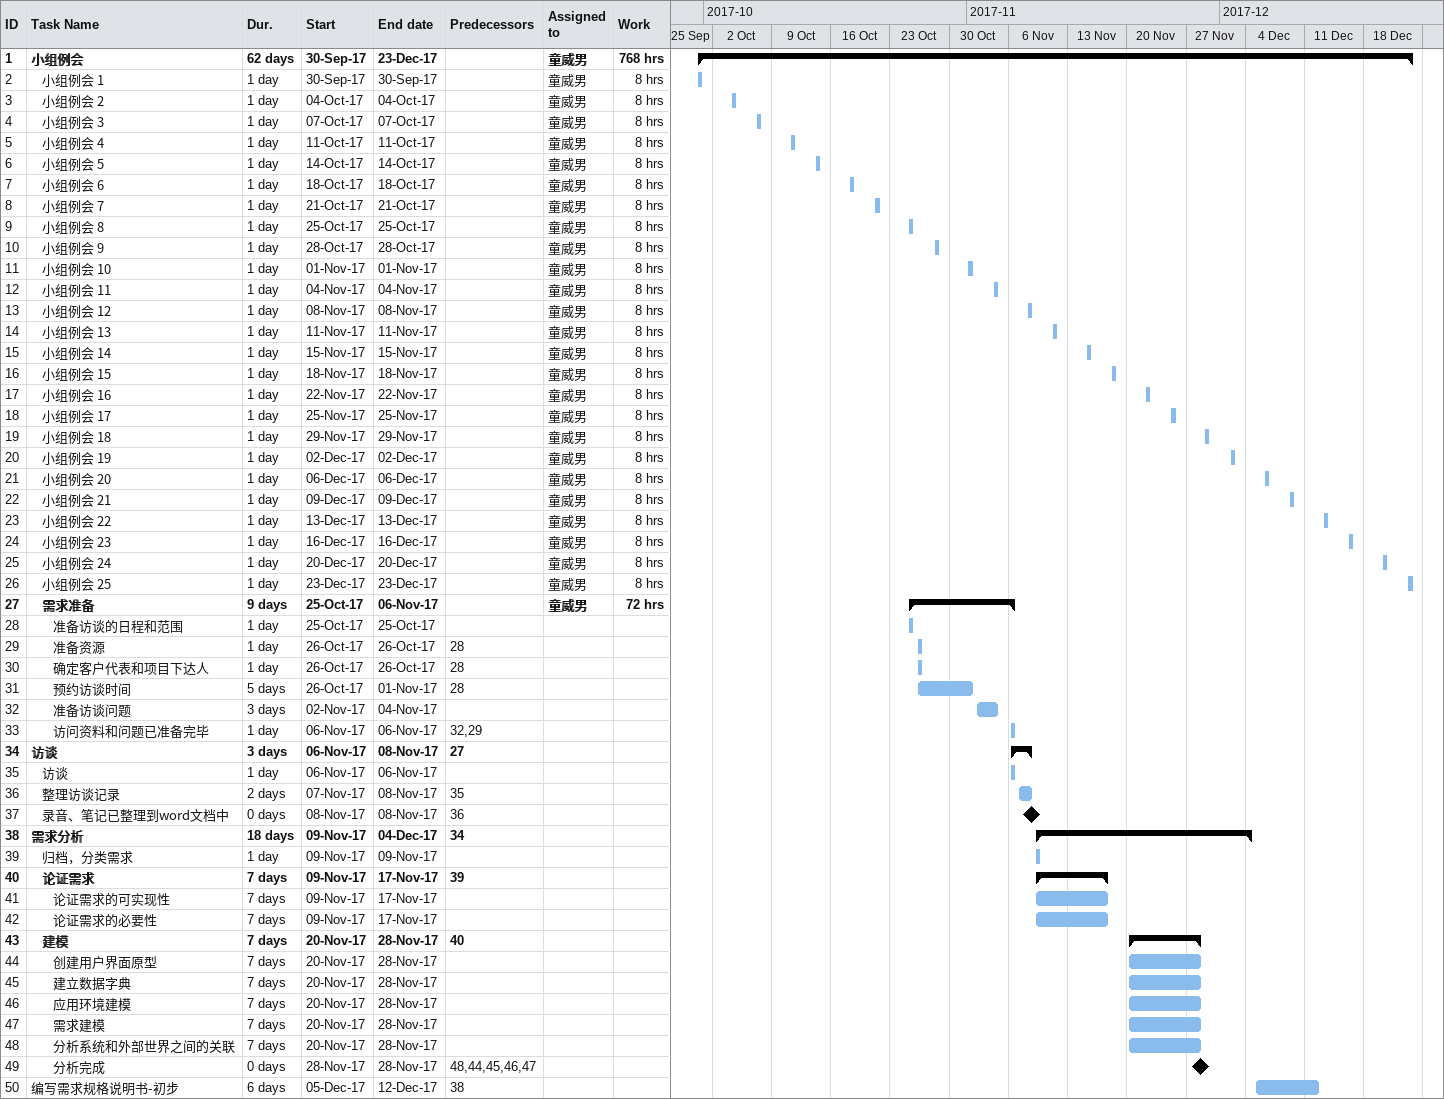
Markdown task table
| ID | Level | Task | Duration | Start | Finish | Predecessors | Resources | Work (h) |
|---|---|---|---|---|---|---|---|---|
| 1 | 1 | **小组例会** | 62d | 2017-09-30 | 2017-12-23 |  | 童威男 | 768 |
| 2 | 2 | 小组例会 1 | 1d | 2017-09-30 | 2017-09-30 |  | 童威男 | 8 |
| 3 | 2 | 小组例会 2 | 1d | 2017-10-04 | 2017-10-04 |  | 童威男 | 8 |
| 4 | 2 | 小组例会 3 | 1d | 2017-10-07 | 2017-10-07 |  | 童威男 | 8 |
| 5 | 2 | 小组例会 4 | 1d | 2017-10-11 | 2017-10-11 |  | 童威男 | 8 |
| 6 | 2 | 小组例会 5 | 1d | 2017-10-14 | 2017-10-14 |  | 童威男 | 8 |
| 7 | 2 | 小组例会 6 | 1d | 2017-10-18 | 2017-10-18 |  | 童威男 | 8 |
| 8 | 2 | 小组例会 7 | 1d | 2017-10-21 | 2017-10-21 |  | 童威男 | 8 |
| 9 | 2 | 小组例会 8 | 1d | 2017-10-25 | 2017-10-25 |  | 童威男 | 8 |
| 10 | 2 | 小组例会 9 | 1d | 2017-10-28 | 2017-10-28 |  | 童威男 | 8 |
| 11 | 2 | 小组例会 10 | 1d | 2017-11-01 | 2017-11-01 |  | 童威男 | 8 |
| 12 | 2 | 小组例会 11 | 1d | 2017-11-04 | 2017-11-04 |  | 童威男 | 8 |
| 13 | 2 | 小组例会 12 | 1d | 2017-11-08 | 2017-11-08 |  | 童威男 | 8 |
| 14 | 2 | 小组例会 13 | 1d | 2017-11-11 | 2017-11-11 |  | 童威男 | 8 |
| 15 | 2 | 小组例会 14 | 1d | 2017-11-15 | 2017-11-15 |  | 童威男 | 8 |
| 16 | 2 | 小组例会 15 | 1d | 2017-11-18 | 2017-11-18 |  | 童威男 | 8 |
| 17 | 2 | 小组例会 16 | 1d | 2017-11-22 | 2017-11-22 |  | 童威男 | 8 |
| 18 | 2 | 小组例会 17 | 1d | 2017-11-25 | 2017-11-25 |  | 童威男 | 8 |
| 19 | 2 | 小组例会 18 | 1d | 2017-11-29 | 2017-11-29 |  | 童威男 | 8 |
| 20 | 2 | 小组例会 19 | 1d | 2017-12-02 | 2017-12-02 |  | 童威男 | 8 |
| 21 | 2 | 小组例会 20 | 1d | 2017-12-06 | 2017-12-06 |  | 童威男 | 8 |
| 22 | 2 | 小组例会 21 | 1d | 2017-12-09 | 2017-12-09 |  | 童威男 | 8 |
| 23 | 2 | 小组例会 22 | 1d | 2017-12-13 | 2017-12-13 |  | 童威男 | 8 |
| 24 | 2 | 小组例会 23 | 1d | 2017-12-16 | 2017-12-16 |  | 童威男 | 8 |
| 25 | 2 | 小组例会 24 | 1d | 2017-12-20 | 2017-12-20 |  | 童威男 | 8 |
| 26 | 2 | 小组例会 25 | 1d | 2017-12-23 | 2017-12-23 |  | 童威男 | 8 |
| 27 | 2 | **需求准备** | 9d | 2017-10-25 | 2017-11-06 |  | 童威男 | 72 |
| 28 | 3 | 准备访谈的日程和范围 | 1d | 2017-10-25 | 2017-10-25 |  |  |  |
| 29 | 3 | 准备资源 | 1d | 2017-10-26 | 2017-10-26 | 28 |  |  |
| 30 | 3 | 确定客户代表和项目下达人 | 1d | 2017-10-26 | 2017-10-26 | 28 |  |  |
| 31 | 3 | 预约访谈时间 | 5d | 2017-10-26 | 2017-11-01 | 28 |  |  |
| 32 | 3 | 准备访谈问题 | 3d | 2017-11-02 | 2017-11-04 |  |  |  |
| 33 | 3 | 访问资料和问题已准备完毕 | 1d | 2017-11-06 | 2017-11-06 | 32, 29 |  |  |
| 34 | 1 | **访谈** | 3d | 2017-11-06 | 2017-11-08 | 27 |  |  |
| 35 | 2 | 访谈 | 1d | 2017-11-06 | 2017-11-06 |  |  |  |
| 36 | 2 | 整理访谈记录 | 2d | 2017-11-07 | 2017-11-08 | 35 |  |  |
| 37 | 2 | 录音、笔记已整理到word文档中 | 0d | 2017-11-08 | 2017-11-08 | 36 |  |  |
| 38 | 1 | **需求分析** | 18d | 2017-11-09 | 2017-12-04 | 34 |  |  |
| 39 | 2 | 归档，分类需求 | 1d | 2017-11-09 | 2017-11-09 |  |  |  |
| 40 | 2 | **论证需求** | 7d | 2017-11-09 | 2017-11-17 | 39 |  |  |
| 41 | 3 | 论证需求的可实现性 | 7d | 2017-11-09 | 2017-11-17 |  |  |  |
| 42 | 3 | 论证需求的必要性 | 7d | 2017-11-09 | 2017-11-17 |  |  |  |
| 43 | 2 | **建模** | 7d | 2017-11-20 | 2017-11-28 | 40 |  |  |
| 44 | 3 | 创建用户界面原型 | 7d | 2017-11-20 | 2017-11-28 |  |  |  |
| 45 | 3 | 建立数据字典 | 7d | 2017-11-20 | 2017-11-28 |  |  |  |
| 46 | 3 | 应用环境建模 | 7d | 2017-11-20 | 2017-11-28 |  |  |  |
| 47 | 3 | 需求建模 | 7d | 2017-11-20 | 2017-11-28 |  |  |  |
| 48 | 3 | 分析系统和外部世界之间的关联 | 7d | 2017-11-20 | 2017-11-28 |  |  |  |
| 49 | 3 | 分析完成 | 0d | 2017-11-28 | 2017-11-28 | 48, 44, 45, 46, 47 |  |  |
| 50 | 1 | 编写需求规格说明书-初步 | 6d | 2017-12-05 | 2017-12-12 | 38 |  |  |
